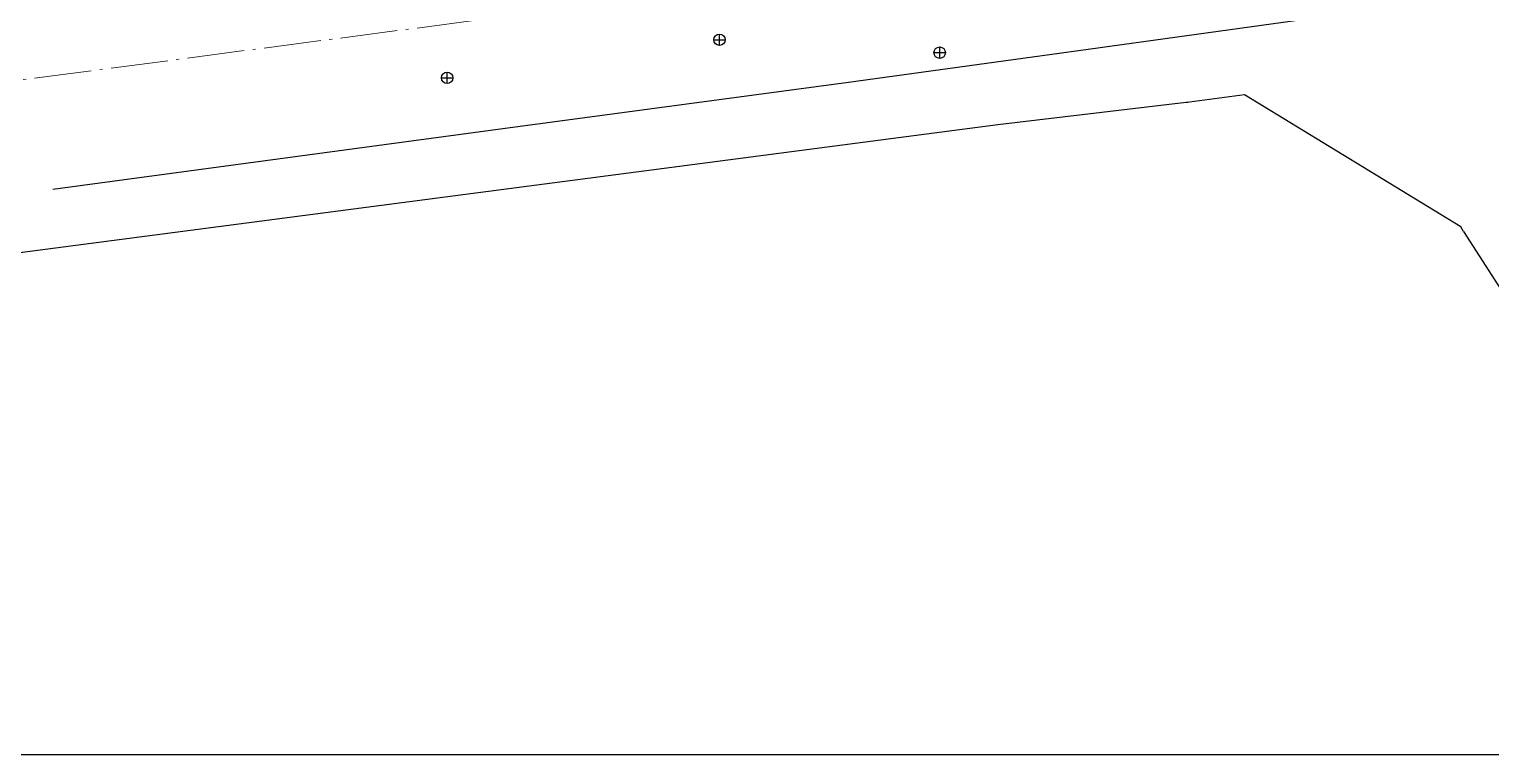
# Model space of a CAD drawing. Header units: millimetres. Extents: x 387826 to 388039216, y 3325062 to 3325368396.
# Drawn here: x 387516502 to 387644377, y 3324716069 to 3324779552 of the extents above; entities that cross this region are included whole.
import ezdxf

# ---------------------------------------------------------------- set-up
doc = ezdxf.new("R2010")
doc.units = ezdxf.units.MM
doc.header["$LTSCALE"] = 1000
doc.header["$MEASUREMENT"] = 0
doc.linetypes.add('000-Earth-MSCQ（不打印）$0$C2', pattern=[13.5, 10, -1.5, 0.5, -1.5])
for name, color, linetype in [('0-SITE', 7, 'Continuous'), ('000-Earth-MSCQ（不打印）$0$0NT-Earth Legend', 250, 'Continuous'), ('000-Earth-MSCQ（不打印）$0$0NT-Earth Rord', 2, 'Continuous'), ('000-Earth-MSCQ（不打印）$0$RD-红线', 7, 'Continuous')]:
    doc.layers.add(name, color=color, linetype=linetype)
doc.layers.add('000-Earth-MSCQ（不打印）$0$RD-中线', color=1, linetype='000-Earth-MSCQ（不打印）$0$C2', lineweight=0)
doc.layers.add('0NT-辅助线（不打印）', color=157, linetype='Continuous', plot=False)

# ---------------------------------------------------------------- blocks, each defined once
blk = doc.blocks.new('000-Earth-MSCQ（不打印）$0$gc043')
for p, q in [((-1, 0), (1, 0)), ((0, -1), (0, 1))]:
    blk.add_line(p, q)
blk.add_circle((0, 0), 1)
blk = doc.blocks.new('000-Earth-MSCQ（不打印）')
at = {"layer": '000-Earth-MSCQ（不打印）$0$0NT-Earth Rord', "color": 8, "flags": 128}
blk.add_lwpolyline([(387518560, 3324765558), (387559467, 3324771063), (387588172, 3324774909), (387608297, 3324777684), (387626212, 3324780183), (387635572, 3324781488), (387647921, 3324783182)], dxfattribs=at)
at = {"layer": '000-Earth-MSCQ（不打印）$0$RD-中线', "ltscale": 0.5, "flags": 128}
blk.add_lwpolyline([(388022314, 3325363334), (388017166, 3325347164), (388004392, 3325306887), (387971320, 3325199118), (387960067, 3325162232, -0.0428905), (387909014, 3325035088), (387880970, 3324979543, -0.0950113), (387811952, 3324890064), (387779399, 3324861262, -0.1527071), (387615966, 3324788030), (387599394, 3324786062), (387481724, 3324770664)], format="xyb", dxfattribs=at)
blk.add_lwpolyline([(388022314, 3325363334), (388017166, 3325347164), (388004392, 3325306887), (387971320, 3325199118), (387960067, 3325162232, -0.0428905), (387909014, 3325035088), (387880970, 3324979543, -0.0950113), (387811952, 3324890064), (387779399, 3324861262, -0.1527071), (387615966, 3324788030), (387599394, 3324786062), (387481724, 3324770664)], format="xyb", dxfattribs=at)
at = {"layer": '000-Earth-MSCQ（不打印）$0$RD-红线', "color": 251, "ltscale": 10, "true_color": 0x636466, "flags": 128}
blk.add_lwpolyline([(387618005, 3324773166, -0.0002162), (387617734, 3324773133), (387601251, 3324771176), (387481569, 3324755514)], format="xyb", dxfattribs=at)
at = {"layer": '000-Earth-MSCQ（不打印）$0$RD-红线', "color": 1, "ltscale": 10, "flags": 128}
for points in [[(387618005, 3324773166, -0.0002162), (387617734, 3324773133), (387601251, 3324771176), (387481569, 3324755514)], [(387642003, 3324761864), (387641753, 3324762254), (387622816, 3324773816), (387618005, 3324773166, 0.2870977)]]:
    blk.add_lwpolyline(points, format="xyb", dxfattribs=at)
blk.add_lwpolyline([(387642003, 3324761864), (387670975, 3324716817)], dxfattribs=at)
at = {"layer": '000-Earth-MSCQ（不打印）$0$0NT-Earth Legend', "linetype": 'Continuous', "xscale": 500, "yscale": 500, "zscale": 500}
for p in [(387576898, 3324778633), (387596162, 3324777502), (387553063, 3324775298)]:
    blk.add_blockref('000-Earth-MSCQ（不打印）$0$gc043', p, dxfattribs=at)

msp = doc.modelspace()

# ---------------------------------------------------------------- linework, layer by layer
at = {"layer": '0NT-辅助线（不打印）', "ltscale": 10}
msp.add_lwpolyline([(387438545, 3325267158), (388035340, 3325267158), (388035340, 3324716069), (387438545, 3324716069)], close=True, dxfattribs=at)

# ---------------------------------------------------------------- block references
at = {"layer": '0-SITE', "ltscale": 10}
msp.add_blockref('000-Earth-MSCQ（不打印）', (0, 0), dxfattribs=at)

doc.saveas('drawing.dxf')
